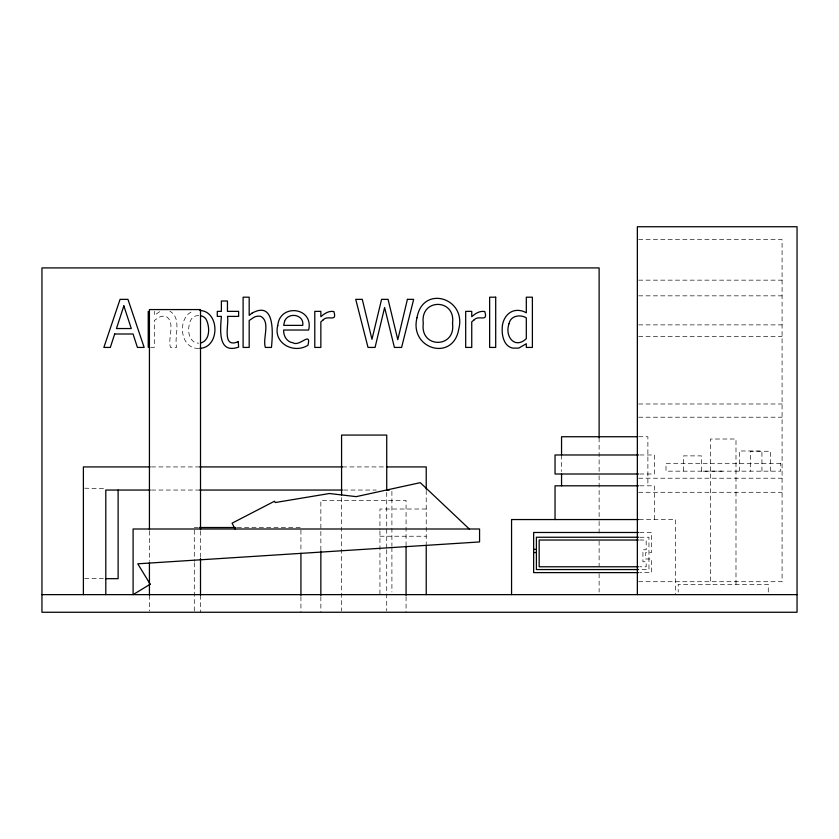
<?xml version="1.0" encoding="UTF-8"?>
<svg xmlns="http://www.w3.org/2000/svg" width="839" height="839" viewBox="0 0 839 839"><rect width="100%" height="100%" fill="white"/><g stroke="black" fill="none" stroke-linecap="round" stroke-linejoin="round"><path stroke-width="0.63" stroke-dasharray="4.2 3.15" d="M159.662 311.657L154.303 315.37L154.303 311.363M198.686 315.6L196.452 315.81A8.222 8.222 0 0 0 191.376 318.998C186.845 326.549 187.223 342.773 198.686 343.203M638.657 239.65L782.084 239.65L782.084 581.721L638.657 581.721M638.657 280.153L782.084 280.153M638.657 295.842L782.084 295.842M638.657 324.882L782.084 324.882M638.657 336.449L782.084 336.449M150.653 347.43L154.303 347.43L154.303 320.498L158.99 317.352A10.351 10.351 0 0 1 165.713 316.313C176.085 321.589 167.401 338.788 170.506 347.43L176.578 347.43C174.04 336.554 182.22 318.463 169.992 311.238M638.657 403.978L782.084 403.978M638.657 417.203L782.084 417.203M638.678 436.741L647.886 436.741L647.886 485.812M639.821 454.979L654.399 454.979L654.399 474.004L639.821 474.004M151.429 466.924L199.839 466.924M342.48 466.924L384.346 466.924M638.657 478.209L782.084 478.209M639.821 485.812L654.399 485.812L654.399 519.551M84.634 488.183L105.798 488.676M151.523 490.049L199.86 490.049M343.571 490.049L376.229 490.049M638.657 492.283L782.084 492.283M426.222 509.011L379.941 509.011L379.941 529.766M639.14 519.551L675.594 519.551L675.594 594.631M194.281 527.511L198.182 527.511M237.196 527.511L300.928 527.511M639.738 532.482L651.525 532.482L651.525 552.544L645.705 552.544L645.705 558.984L651.525 558.984L651.525 572.618L639.738 572.618M379.941 536.226L426.222 536.226M639.79 537.243L648.956 537.243L648.956 569.555L639.79 569.555M639.654 540.022L646.177 540.022L646.177 549.776L642.936 549.776L642.936 561.763L646.177 561.763L646.177 566.776L639.654 566.776M84.634 578.669L103.312 578.669M198.686 348.426C182.273 348.846 178.12 326.035 186.982 315.37A14.378 14.378 0 0 1 192.131 311.615M770.527 471.161L770.527 451.256L750.36 451.256L750.36 471.161M768.272 592.051L768.272 584.322L678.185 584.322L678.185 592.051M761.938 471.161L761.938 450.983L739.348 450.983L739.348 471.161M735.992 584.322L735.992 439.017L710.465 439.017L710.465 584.322M722.117 471.161L700.387 471.161M701.435 471.161L701.435 455.881L683.502 455.881L683.502 471.161M599.119 437.811L599.119 474.402M599.119 475.703L599.119 520.138M599.119 521.449L599.119 535.827M599.119 541.05L599.119 565.885M599.119 573.719L599.119 592.019M561.553 454.979L561.553 471.466M426.222 490.375L426.222 543.808M406.066 545.948L406.066 500.443L320.855 500.443L320.855 551.15M406.066 596.655L406.066 612.26M391.907 491.36L391.907 546.262M391.907 547.573L391.907 592.019M386.727 492.399L386.727 548.423M386.727 549.723L386.727 610.96M379.941 531.045L379.941 594.631M341.578 497.611L341.578 610.96M320.855 596.655L320.855 612.26M300.928 530.112L300.928 552.282M300.928 596.613L300.928 612.26M200.511 531.024L200.511 558.543M200.511 595.229L200.511 612.26M194.281 530.112L194.281 561.406M194.281 562.717L194.281 612.26M149.426 531.024L149.426 561.155M149.426 595.229L149.426 610.949M780.731 463.306L665.998 463.306L665.998 471.161L780.731 471.161L780.731 463.306"/><path stroke-width="1.26" d="M200.899 342.983C210.474 340.068 209.907 326.224 205.954 318.998A8.159 8.159 0 0 0 200.909 315.81M199.85 348.321C219.965 347.671 219.933 311.154 199.85 310.472M637.535 436.741L561.553 436.741L561.553 454.979M638.563 454.979L555.04 454.979L555.04 474.004L638.563 474.004M150.118 466.924L83.386 466.924L83.386 594.631M199.839 466.924L342.48 466.924M386.968 466.924L426.222 466.924L426.222 489.074M638.563 485.812L555.04 485.812L555.04 519.551M150.212 490.049L105.798 490.049L105.798 594.631M199.86 490.049L342.26 490.049M386.685 490.049L389.296 490.049M638.563 519.551L511.559 519.551L511.559 594.631M199.483 527.511L235.895 527.511M638.427 532.482L533.646 532.482L533.646 572.618L638.427 572.618M638.489 537.243L536.394 537.243L536.394 569.555L638.489 569.555M638.353 540.022L539.173 540.022L539.173 566.776L638.353 566.776M533.646 549.377L536.205 549.377M533.646 552.544L536.205 552.544M105.798 578.669L118.121 578.669L118.121 490.049M41.95 594.631L797.05 594.631M469.295 529L420.276 482.666L356.197 496.636L329.391 493.521L275.234 502.54L274.542 501.198L232.078 523.19L235.088 529M637.357 594.631L637.357 226.74L797.05 226.74L797.05 612.26L41.95 612.26L41.95 267.914L599.119 267.914L599.119 437.811M561.553 474.004L561.553 485.812M426.222 545.109L426.222 594.631M406.066 547.248L406.066 595.354M386.727 489.798L386.727 435.074L341.578 435.074L341.578 495M320.855 551.15L320.855 595.354M300.928 553.583L300.928 595.312M200.511 529.713L200.511 309.57L149.426 309.57L149.426 529.713M200.511 558.543L200.511 595.229M149.426 562.466L149.426 595.229M148.23 311.363L148.23 347.43M452.515 323.403C456.059 348.657 419.762 348.646 423.296 323.403C419.689 298.055 456.101 298.097 452.515 323.403M417.014 317.708C408.96 349.139 453.301 362.238 458.786 328.972C466.778 297.688 422.541 284.61 417.014 317.708M277.782 325.427C272.864 343.245 293.87 354.268 307.976 345.228C311.468 330.503 299.575 347.168 292.937 342.763C286.823 342.029 283.278 335.789 283.666 330.031L308.647 330.031C314.017 307.116 279.765 303.173 277.782 325.427M502.435 325.249C501.774 331.489 502.173 338.295 505.844 343.623A11.578 11.578 0 0 0 512.702 348.122L518.754 348.091L526.315 343.749L526.315 347.43L532.387 347.43L532.387 297.195L526.315 297.195L526.315 312.821A16.381 16.381 0 0 0 514.37 310.703C507.658 312.244 503.41 318.747 502.435 325.249M509.053 323.707C504.365 336.355 514.884 349.664 526.315 338.641L526.315 317.855C520.222 314.069 510.416 315.705 509.053 323.707M284.568 321.358L283.666 325.375L302.743 325.375C304.494 314.289 288.018 311.751 284.568 321.358M407.408 299.355L397.791 339.711L388.069 299.355L381.577 299.355L371.96 339.323L362.28 299.355L355.726 299.355L368.017 347.43L375.064 347.43L384.619 307.525L394.403 347.43L401.598 347.43L413.669 299.355L407.408 299.355M114.681 333.995L110.329 347.43L103.868 347.43L120.071 299.355L127.958 299.355L144.161 347.43L137.418 347.43L133.055 333.995L114.681 333.995M123.857 305.878L116.464 328.542L131.283 328.542L123.857 305.878M323.078 319.984L320.855 321.83L320.855 347.43L314.782 347.43L314.782 311.363L320.855 311.363L320.855 316.723C324.357 313.545 328.94 310.524 333.901 311.563C337.372 322.879 327.86 314.457 323.078 319.984M473.983 319.984L471.749 321.83L471.749 347.43L465.687 347.43L465.687 311.363L471.749 311.363L471.749 316.723C475.262 313.545 479.835 310.524 484.795 311.563C488.277 322.879 478.765 314.457 473.983 319.984M251.878 313.23L249.183 315.37L249.183 297.195L243.111 297.195L243.111 347.43L249.183 347.43L249.183 320.498L253.881 317.352A10.351 10.351 0 0 1 260.593 316.313C270.966 321.589 262.292 338.788 265.386 347.43L271.458 347.43C272.654 334.719 275.612 299.901 251.878 313.23M150.202 584.227L133.097 594.641L133.097 529L479.562 529L479.562 541.942L137.774 563.808L150.202 584.227M238.266 341.651C221.265 348.982 229.393 323.76 227.453 316.397L238.622 316.397L238.622 311.363L227.453 311.363L227.453 301.002L221.381 301.002L221.381 311.363L217.28 311.363L217.28 316.397L221.381 316.397C220.384 329.412 217.521 354.425 238.622 347.105L238.266 341.651M495.702 297.195L489.64 297.195L489.64 347.43L495.702 347.43L495.702 297.195"/></g></svg>
